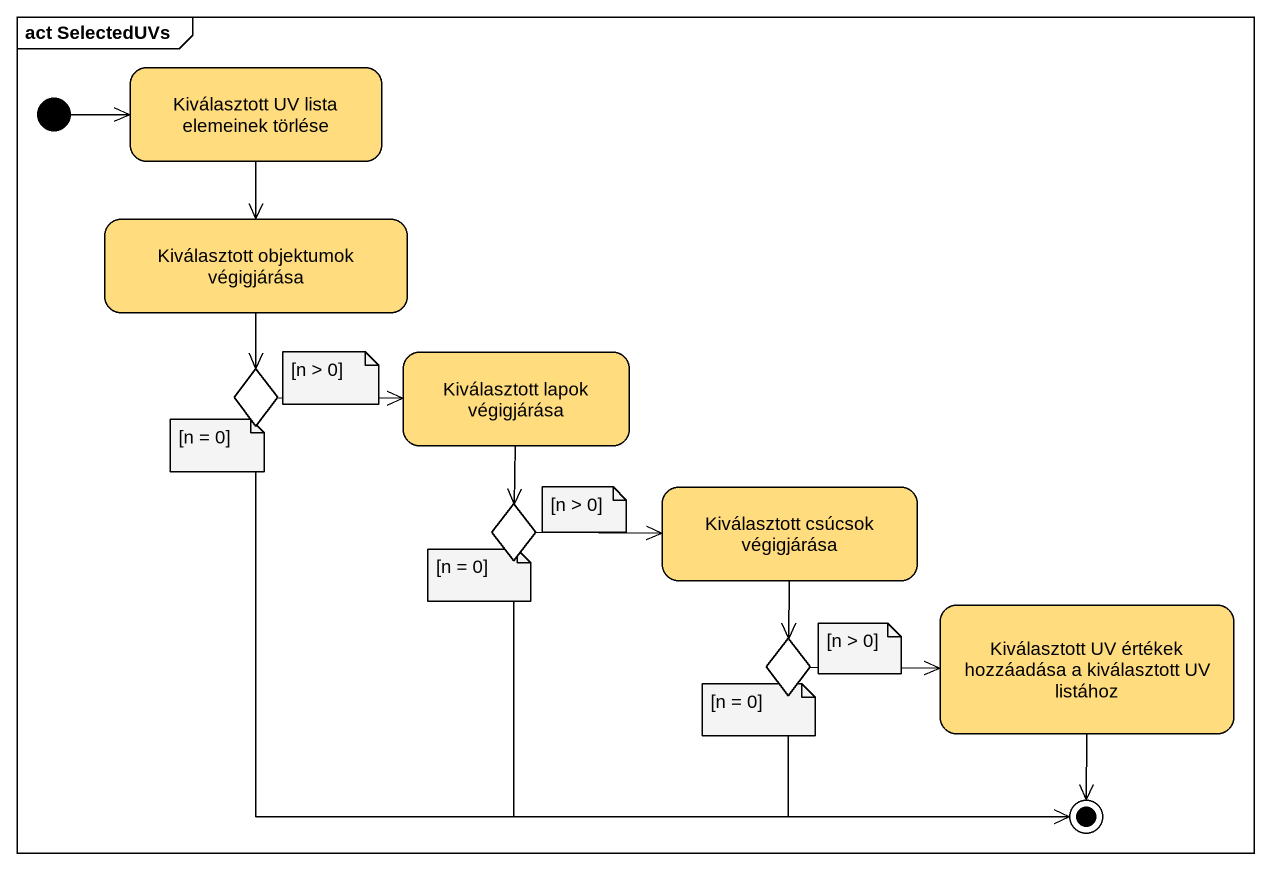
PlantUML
@startuml
mainframe act SelectedUVs
hide empty description
state "Kiválasztott UV lista elemeinek törlése" as Kiválasztott_UV_lista #FFDC7E
state "Kiválasztott objektumok végigjárása" as Kiválasztott_objektumok #FFDC7E
state choice1 <<choice>> #FFDC7E
state "Kiválasztott lapok végigjárása" as Kiválasztott_lapok #FFDC7E
state choice2 <<choice>> #FFDC7E
state "Kiválasztott csúcsok végigjárása" as Kiválasztott_csúcsok #FFDC7E
state "Kiválasztott UV értékek hozzáadása a kiválasztott UV listához" as Kiválasztott_UV_értékek #FFDC7E
state choice3 <<choice>> #FFDC7E
[*] -right-> Kiválasztott_UV_lista
Kiválasztott_UV_lista --> Kiválasztott_objektumok
Kiválasztott_objektumok --> choice1
choice1 -right-> Kiválasztott_lapok
Kiválasztott_lapok --> choice2
choice2 -right-> Kiválasztott_csúcsok
Kiválasztott_csúcsok --> choice3
choice3 -right-> Kiválasztott_UV_értékek
choice1 -right-> [*]
choice2 -right-> [*]
Kiválasztott_UV_értékek --> [*]
choice3 -right-> [*]
note as N1
  [n > 0]
end note
note as N2
  [n = 0]
end note
note as N3
  [n = 0]
end note
note as N4
  [n > 0]
end note
note as N5
  [n > 0]
end note
note as N6
  [n = 0]
end note
@enduml
